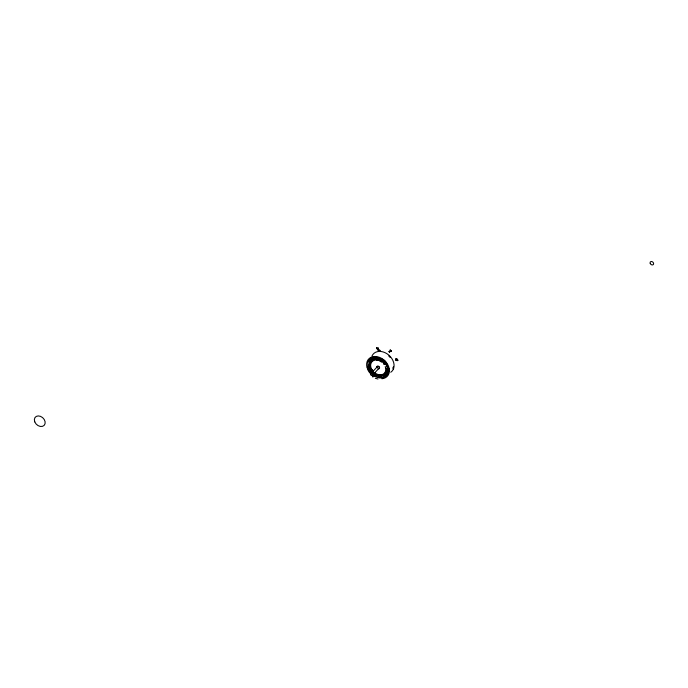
<?xml version="1.0" encoding="UTF-8"?>
<svg xmlns="http://www.w3.org/2000/svg" width="688" height="688" viewBox="0 0 688 688"><rect width="100%" height="100%" fill="white"/><g stroke="black" fill="none" stroke-linecap="round" stroke-linejoin="round"><path stroke-width="1.03" d="M370.299 362.395L371.176 362.318M369.929 366.652L370.411 366.188M371.537 370.737C372.715 370.927 370.858 369.138 372.251 370.282M372.354 358.758C371.976 357.21 371.219 361.441 368.785 360.83A8.832 6.691 42.7 0 1 372.088 357.657C373.206 358.534 376.981 359.041 376.697 357.141M372.827 360.065L373.257 359.532M372.862 359.927L373.145 360.452L373.575 360.03M373.257 360.177L373.059 359.669M375.055 373.412L375.149 374.109L374.926 373.231M374.685 373.653L375.192 373.421M376.714 359.575L377.592 359.669L377.127 359.987M377.531 359.592L377.05 360.056M377.686 359.738L377.54 359.317L377.643 359.858M379.174 375.657L378.882 375.098M378.856 375.27L379.518 375.33M368.441 366.248C370.66 366.73 370.153 369.981 370.385 371.202C372.337 370.892 374.195 373.575 374.427 375.201C376.001 374.668 378.796 375.381 379.638 377.239C380.318 376.413 383.096 374.865 384.205 376.568M379.518 375.192L379.131 375.7M382.906 374.607L383.474 374.891L383.113 375.235M386.871 363.66C385.581 364.451 387.086 367.874 388.453 368.063M396.933 359.54C398.963 360.555 397.019 360.357 397.122 359.454A0.937 0.705 42.7 0 1 397.561 359.626C396.529 357.622 396.778 362.585 396.735 359.411M397.569 360.417L396.873 359.936L397.578 360.314M372.887 360.383L373.111 358.904M390.113 350.321C391.704 350.768 389.202 352.325 391.188 350.949C389.58 349.332 390.879 350.011 390.904 351.508M396.813 359.592L397.234 359.325A0.937 0.705 42.7 0 1 397.673 359.497M371.855 357.975L371.658 358.121A8.832 6.691 42.7 0 0 368.355 361.295A8.832 6.691 42.7 0 0 367.831 362.352M369.774 366.093L369.843 366.033M370.479 362.868L371.03 362.679L370.574 362.223M379.759 375.287L379.097 375.278M384.239 364.322L384.239 364.588A8.48 6.424 42.7 0 0 383.354 363.488M385.822 372.088L385.263 372.268L385.727 372.733M384.996 376.035C383.999 374.031 387.688 373.833 388.109 373.051C386.329 371.804 387.972 369.258 388.78 368.458M377.282 348.85C378.959 347.621 377.91 351.362 377.377 348.885M387 369.353L387.705 369.361A0.869 0.722 -59.4 0 1 387.636 369.826L386.923 369.817M378.185 349.753L377.635 348.782L378.245 349.676M376.895 359.798L377.729 359.764M371.838 370.557L371.382 370.161L371.666 370.737M386.329 368.347L385.822 368.493L386.329 368.992M390.896 351.138L390.758 350.347L389.898 350.175M378.245 349.96C378.701 344.327 376.422 353.03 378.142 348.782M376.697 347.982L376.998 348.696L377.024 347.879M376.783 348.661L376.809 347.853M369.912 361.166L371.21 359.704M372.199 358.938C368.347 360.202 370.282 364.967 368.071 365.698A8.832 6.691 42.7 0 1 368.037 362.662M372.234 358.93L369.611 361.768L368.974 361.544M376.603 359.385L377.222 358.895L379.475 359.497A9.641 7.31 42.7 0 1 380.954 360.194M372.896 372.526A9.641 7.31 42.7 0 1 374.874 359.05L377.196 359.093M380.782 360.374A9.641 7.31 42.7 0 0 379.312 359.678L377.488 358.998M371.941 374.186A8.832 6.691 42.7 0 1 369.705 371.425L371.451 369.533M370.247 371.09L371.563 369.671M370.385 371.202L371.701 369.783M370.54 371.279L371.847 369.86M370.694 371.322L372.01 369.903M370.849 371.322L372.156 369.903M370.806 373.765L377.402 366.609M372.423 375.373A1.144 0.86 42.7 0 0 371.752 373.644A1.144 0.86 42.7 0 0 370.669 374.685A1.144 0.86 42.7 0 0 372.423 375.373L379.019 368.209M372.724 374.831A8.832 6.691 42.7 0 0 373.997 375.665L374.427 375.201A8.832 6.691 42.7 0 0 379.802 377.282A8.832 6.691 42.7 0 0 383.706 377.153M379.122 376.465L380.43 375.046M379.157 376.766L380.43 375.192M395.978 358.689L396.279 359.403L396.305 358.586M379.243 376.921L380.55 375.502M379.355 377.05L380.662 375.631M379.484 377.162L381.513 375.055M379.638 377.239L380.946 375.82M373.997 375.665A8.832 6.691 42.7 0 0 379.363 377.755L381.591 375.209M384.368 377.127A8.832 6.691 42.7 0 0 387.671 373.954A8.832 6.691 42.7 0 0 388.385 369.086L388.815 368.613A8.832 6.691 42.7 0 1 388.858 371.649M396.727 360.598L397.707 360.598M383.835 375.872L386.467 372.999M383.835 376.026L386.458 373.18M383.878 376.181L386.493 373.335M384.669 375.639L386.63 373.515M393.278 367.125L393.295 369.017M387.671 373.954L388.101 373.481M393.536 369.043L393.398 366.996M381.032 361.475L380.997 361.08A0.869 0.499 -16.8 0 0 380.584 361.028L380.215 361.535A0.869 0.499 -16.8 0 0 380.636 361.587L381.513 361.544M397.845 360.529L397.079 360.503M376.783 359.342L377.377 359.497M387.679 370.488L387.241 370.479M383.405 375.123L382.924 375.166M390.844 351.198L390.062 351.164M387.103 371.881L387.808 371.916M370.049 366.36L370.505 366.48M385.779 372.776L386.045 372.423L385.581 372.75M390.922 351.43L390.208 351.293M396.847 359.265L397.535 359.411M382.15 358.99C381.324 360.263 377.901 358.758 377.652 357.39M377.213 359.901L377.626 359.36M374.96 373.386L375.27 373.876M383.25 374.547L382.7 374.736L383.061 375.166M383.018 374.521L382.881 375.055M367.762 366.24L368.063 366.704A0.869 0.791 -50.4 0 1 367.908 367.16L367.22 367.237M375.338 378.305L378.022 379.011M386.355 363.032C384.953 363.591 382.132 360.83 382.786 359.506M388.35 368.166L388.144 368.828L388.617 368.381M393.183 367.779L393.235 368.562M396.09 358.56L396.279 359.403M378.168 347.965L378.546 350.046M376.912 348.008L376.998 348.696M386.157 372.69A9.641 7.31 42.7 0 1 373.515 373.094M385.237 366.523A8.48 6.424 42.7 0 1 383.096 374.186A8.48 6.424 42.7 0 1 374.117 372.363M373.068 371.331A8.48 6.424 42.7 0 1 372.191 361.449A8.48 6.424 42.7 0 1 382.304 362.456M377.402 367.779A1.144 0.86 42.7 0 1 377.592 366.48A1.144 0.86 42.7 0 1 379.028 367.039A1.144 0.86 42.7 0 1 378.83 368.338M385.194 374.048A9.641 7.31 42.7 0 1 377.944 375.313M377.196 375.055A9.641 7.31 42.7 0 1 375.02 373.928M372.483 371.735A9.641 7.31 42.7 0 1 373.077 359.42A9.219 6.992 42.7 0 0 372.062 360.796M382.339 361.105A9.641 7.31 42.7 0 1 385.211 364.133M371.279 361.647A9.219 6.992 42.7 0 1 372.354 360.177M375.76 358.62A9.219 6.992 42.7 0 1 381.41 359.884M382.089 360.297A9.219 6.992 42.7 0 1 386.991 367.1M375.063 357.863A9.219 6.992 42.7 0 1 376.938 357.339M386.381 370.634A9.219 6.992 42.7 0 1 373.73 372.836M373.137 372.294A9.219 6.992 42.7 0 1 370.849 361.905A9.219 6.992 42.7 0 1 380.679 360.675M376.878 367.607A1.574 1.195 42.7 0 1 377.875 366.068A1.574 1.195 42.7 0 1 379.587 367.762A1.574 1.195 42.7 0 1 377.996 368.716M370.884 362.077A9.219 6.992 42.7 0 1 373.489 359.566M382.347 361.174A9.219 6.992 42.7 0 1 384.626 363.427M374.668 358.285A9.219 6.992 42.7 0 1 376.542 357.769M371.666 361.226A9.219 6.992 42.7 0 1 372.75 359.747M374.281 358.715A9.219 6.992 42.7 0 1 381.806 359.454M384.902 361.957A9.219 6.992 42.7 0 1 386.948 365.268M387.198 365.964A9.219 6.992 42.7 0 1 386.94 371.228M373.988 356.943A8.832 6.691 42.7 0 1 375.725 356.831M371.976 356.049A12.711 9.632 42.7 0 1 388.823 355.12A12.711 9.632 42.7 0 1 390.741 372.277M366.996 367.487A12.711 9.632 42.7 0 1 374.762 356.47A12.711 9.632 42.7 0 1 388.84 367.108A12.711 9.632 42.7 0 1 381.9 378.744M369.938 373.085A12.711 9.632 42.7 0 1 367.297 368.458M368.252 367.031A8.832 6.691 42.7 0 0 370.135 370.961A8.832 6.691 42.7 0 0 374.427 375.201M387.576 374.539A8.832 6.691 42.7 0 1 385.899 376.155M383.732 359.944A8.832 6.691 42.7 0 1 385.916 362.103M388.763 355.997A8.832 6.691 42.7 0 1 390.156 357.502M369.705 371.425A8.832 6.691 42.7 0 1 367.822 367.495M383.276 377.626A8.832 6.691 42.7 0 1 379.363 377.755M371.658 358.121A8.832 6.691 42.7 0 1 376.663 357.493A8.832 6.691 42.7 0 1 382.029 359.583A8.832 6.691 42.7 0 1 386.321 363.823A8.832 6.691 42.7 0 1 388.385 369.086M373.584 375.373L374.349 375.768L373.584 375.373M379.286 350.08L380.051 350.467L379.286 350.08M395.626 359.996L396.383 360.392L395.626 359.996M370.686 359.325L371.271 359.987L370.712 359.334M388.944 351.628L389.683 352.11L388.944 351.628M372.432 376.568L372.681 376.912A0.869 0.602 -24.6 0 0 373.12 376.904L373.317 376.284A0.869 0.602 -24.6 0 0 372.87 376.293L372.432 376.568M382.829 377.316L383.311 378.108L382.846 377.316M650.237 263.427A1.952 1.479 42.7 0 0 653.247 264.596A1.952 1.479 42.7 0 0 652.095 261.646A1.952 1.479 42.7 0 0 650.237 263.427M34.761 421.847A6.046 4.584 42.7 0 0 44.075 425.459A6.046 4.584 42.7 0 0 40.489 416.343A6.046 4.584 42.7 0 0 34.761 421.847"/></g></svg>
